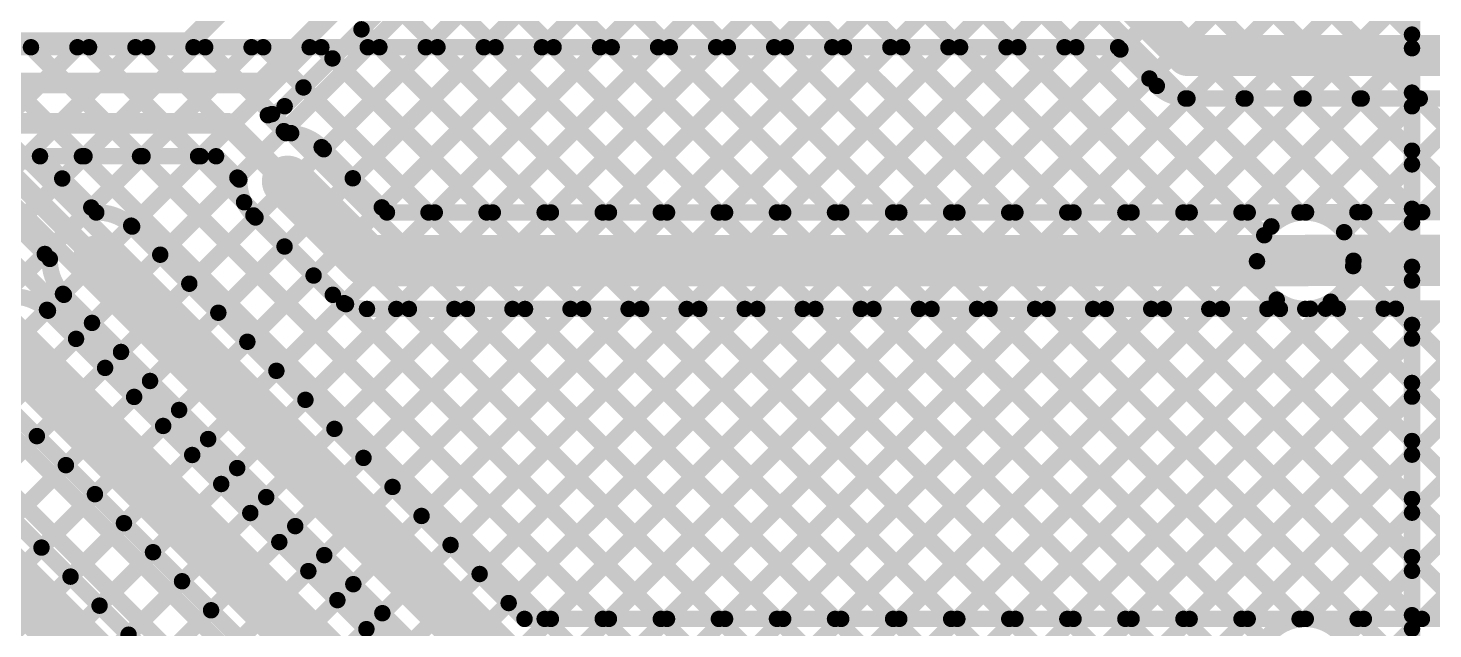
# Model space of a CAD drawing. Header units: millimetres. Extents: x -0.32 to 3.69, y -0.11 to 2.37.
# Drawn here: x 2.01 to 2.694, y 0.821 to 1.113 of the extents above; entities that cross this region are included whole.
import ezdxf

# ---------------------------------------------------------------- set-up
doc = ezdxf.new("R2010")
doc.units = ezdxf.units.MM
doc.header["$MEASUREMENT"] = 0
for name, color, linetype in [('BottomLayer', 5, 'Continuous'), ('TopLayer', 1, 'Continuous'), ('ViaHoleLayer', 16, 'Continuous')]:
    doc.layers.add(name, color=color, linetype=linetype)

msp = doc.modelspace()

# ---------------------------------------------------------------- hatches: boundary and pattern name
at = {"layer": 'BottomLayer'}
h = msp.add_hatch(color=5, dxfattribs=at)
edge = h.paths.add_edge_path()
edge.add_arc((2.632, 1), 0.01181, 0, 360)
at = {"layer": 'TopLayer'}
h = msp.add_hatch(color=1, dxfattribs=at)
edge = h.paths.add_edge_path()
edge.add_arc((2.632, 1), 0.01181, 0, 360)
at = {"layer": 'ViaHoleLayer'}
h = msp.add_hatch(color=16, dxfattribs=at)
edge = h.paths.add_edge_path()
edge.add_arc((2.632, 1), 0.00591, 0, 360)

# ---------------------------------------------------------------- linework, layer by layer
at = {"layer": 'BottomLayer'}
for points, const_width in [([(2.54956, 1.125), (2.57456, 1.1)], 0.02), ([(2.57456, 1.1), (3.332, 1.1)], 0.02), ([(1.3485, -0.034), (2.4865, 1.104)], 0.008), ([(1.37678, -0.034), (2.51478, 1.104)], 0.008), ([(1.40507, -0.034), (2.54196, 1.10289)], 0.008), ([(1.77348, 1.104), (2.54086, 1.104)], 0.008), ([(1.81335, 1.104), (2.68185, 0.2355)], 0.008), ([(1.83732, 0.90737), (2.03395, 1.104)], 0.008), ([(1.84163, 1.104), (2.71013, 0.2355)], 0.008), ([(1.8577, 0.89946), (2.06223, 1.104)], 0.008), ([(1.86328, 0.53735), (2.42993, 1.104)], 0.008), ([(1.86328, 0.50907), (2.45822, 1.104)], 0.008), ([(1.86328, 0.56564), (2.40165, 1.104)], 0.008), ([(1.86328, 0.70706), (2.26022, 1.104)], 0.008), ([(1.86328, 0.67877), (2.28851, 1.104)], 0.008), ([(1.86328, 0.73534), (2.23194, 1.104)], 0.008), ([(1.86328, 0.62221), (2.34508, 1.104)], 0.008), ([(1.86328, 0.59392), (2.37336, 1.104)], 0.008), ([(1.86328, 0.65049), (2.31679, 1.104)], 0.008), ([(1.8635, 0.87698), (2.09052, 1.104)], 0.008), ([(1.866, 0.79463), (2.17537, 1.104)], 0.008), ([(1.866, 0.76634), (2.20366, 1.104)], 0.008), ([(1.866, 0.8512), (2.1188, 1.104)], 0.008), ([(1.866, 0.82291), (2.14709, 1.104)], 0.008), ([(1.86991, 1.104), (2.73841, 0.2355)], 0.008), ([(1.8982, 1.104), (2.7667, 0.2355)], 0.008), ([(1.92648, 1.104), (2.61117, 0.41931)], 0.008), ([(1.95477, 1.104), (2.6266, 0.43216)], 0.008), ([(1.98305, 1.104), (2.6562, 0.43085)], 0.008), ([(2.01134, 1.104), (2.68449, 0.43085)], 0.008), ([(2.03962, 1.104), (2.71277, 0.43085)], 0.008), ([(2.0679, 1.104), (2.74106, 0.43085)], 0.008), ([(2.09619, 1.104), (2.76934, 0.43085)], 0.008), ([(2.12447, 1.104), (2.61132, 0.61716)], 0.008), ([(2.15276, 1.104), (2.62748, 0.62928)], 0.008), ([(2.18104, 1.104), (2.65527, 0.62977)], 0.008), ([(2.20933, 1.104), (2.68355, 0.62977)], 0.008), ([(2.23761, 1.104), (2.71184, 0.62977)], 0.008), ([(2.26589, 1.104), (2.74012, 0.62977)], 0.008), ([(2.29418, 1.104), (2.7684, 0.62977)], 0.008), ([(2.32246, 1.104), (2.61205, 0.81442)], 0.008), ([(2.35075, 1.104), (2.62939, 0.82535)], 0.008), ([(2.37903, 1.104), (2.65753, 0.8255)], 0.008), ([(2.40732, 1.104), (2.68582, 0.8255)], 0.008), ([(2.4356, 1.104), (2.7141, 0.8255)], 0.008), ([(2.46388, 1.104), (2.74238, 0.8255)], 0.008), ([(2.49216, 1.104), (2.77066, 0.8255)], 0.008), ([(2.52045, 1.104), (2.61204, 1.01241)], 0.008), ([(2.54086, 1.104), (2.55967, 1.08519)], 0.008), ([(1.43335, -0.034), (2.5561, 1.08875)], 0.008), ([(1.65817, 0.16254), (2.57464, 1.079)], 0.008), ([(1.68646, 0.16254), (2.60292, 1.079)], 0.008), ([(1.71474, 0.16254), (2.63121, 1.079)], 0.008), ([(1.74302, 0.16254), (2.65949, 1.079)], 0.008), ([(2.57372, 1.07902), (2.62928, 1.02345)], 0.008), ([(2.57456, 1.079), (3.332, 1.079)], 0.008), ([(2.60202, 1.079), (2.65739, 1.02362)], 0.008), ([(2.6303, 1.079), (2.68568, 1.02362)], 0.008), ([(2.6324, 1.02362), (2.68777, 1.079)], 0.008), ([(2.65859, 1.079), (2.71396, 1.02362)], 0.008), ([(2.66068, 1.02362), (2.71606, 1.079)], 0.008), ([(2.68687, 1.079), (2.74225, 1.02362)], 0.008), ([(2.68897, 1.02362), (2.74434, 1.079)], 0.008), ([(1.82526, 1.06381), (2.65356, 0.2355)], 0.008), ([(1.82036, 1.04042), (2.62604, 0.23473)], 0.008), ([(1.8085, 1.02399), (2.61066, 0.22184)], 0.008), ([(2.63212, 1.02362), (2.87901, 1.02362)], 0.008), ([(2.632, 1), (2.63212, 1.00012)], 0.025), ([(2.63212, 1.00012), (2.93438, 1.00012)], 0.025), ([(1.74704, 0.13826), (2.6085, 0.99973)], 0.008), ([(1.73084, 0.0655), (2.64197, 0.97662)], 0.008), ([(1.74704, 0.10998), (2.61811, 0.98105)], 0.008), ([(1.75913, 0.0655), (2.67025, 0.97662)], 0.008), ([(1.78741, 0.0655), (2.69853, 0.97662)], 0.008), ([(1.8157, 0.0655), (2.72682, 0.97662)], 0.008), ([(1.84398, 0.0655), (2.7551, 0.97662)], 0.008), ([(2.63226, 0.8255), (2.78339, 0.97662)], 0.008), ([(2.63441, 0.97662), (2.87912, 0.97662)], 0.008), ([(2.64782, 0.97662), (2.79895, 0.8255)], 0.008), ([(2.66055, 0.8255), (2.81167, 0.97662)], 0.008), ([(2.67611, 0.97662), (2.82723, 0.8255)], 0.008), ([(2.68883, 0.8255), (2.83996, 0.97662)], 0.008), ([(2.632, 0.8255), (2.87849, 0.8255)], 0.008)]:
    msp.add_lwpolyline(points, dxfattribs=dict(at, const_width=const_width))
for points, const_width in [([(2.56956, 1.1, 1), (2.57956, 1.1, 1)], 0.01), ([(2.56956, 1.1, 1), (2.57956, 1.1, 1)], 0.01), ([(2.00934, 1.104, 1), (2.01334, 1.104, 1)], 0.004), ([(2.03195, 1.104, 1), (2.03595, 1.104, 1)], 0.004), ([(2.03762, 1.104, 1), (2.04162, 1.104, 1)], 0.004), ([(2.06023, 1.104, 1), (2.06423, 1.104, 1)], 0.004), ([(2.0659, 1.104, 1), (2.0699, 1.104, 1)], 0.004), ([(2.08852, 1.104, 1), (2.09252, 1.104, 1)], 0.004), ([(2.09419, 1.104, 1), (2.09819, 1.104, 1)], 0.004), ([(2.1168, 1.104, 1), (2.1208, 1.104, 1)], 0.004), ([(2.12247, 1.104, 1), (2.12647, 1.104, 1)], 0.004), ([(2.14509, 1.104, 1), (2.14909, 1.104, 1)], 0.004), ([(2.15076, 1.104, 1), (2.15476, 1.104, 1)], 0.004), ([(2.17337, 1.104, 1), (2.17737, 1.104, 1)], 0.004), ([(2.17904, 1.104, 1), (2.18304, 1.104, 1)], 0.004), ([(2.20166, 1.104, 1), (2.20566, 1.104, 1)], 0.004), ([(2.20733, 1.104, 1), (2.21133, 1.104, 1)], 0.004), ([(2.22994, 1.104, 1), (2.23394, 1.104, 1)], 0.004), ([(2.23561, 1.104, 1), (2.23961, 1.104, 1)], 0.004), ([(2.25822, 1.104, 1), (2.26222, 1.104, 1)], 0.004), ([(2.26389, 1.104, 1), (2.26789, 1.104, 1)], 0.004), ([(2.28651, 1.104, 1), (2.29051, 1.104, 1)], 0.004), ([(2.29218, 1.104, 1), (2.29618, 1.104, 1)], 0.004), ([(2.31479, 1.104, 1), (2.31879, 1.104, 1)], 0.004), ([(2.32046, 1.104, 1), (2.32446, 1.104, 1)], 0.004), ([(2.34308, 1.104, 1), (2.34708, 1.104, 1)], 0.004), ([(2.34875, 1.104, 1), (2.35275, 1.104, 1)], 0.004), ([(2.37136, 1.104, 1), (2.37536, 1.104, 1)], 0.004), ([(2.37703, 1.104, 1), (2.38103, 1.104, 1)], 0.004), ([(2.39965, 1.104, 1), (2.40365, 1.104, 1)], 0.004), ([(2.40532, 1.104, 1), (2.40932, 1.104, 1)], 0.004), ([(2.42793, 1.104, 1), (2.43193, 1.104, 1)], 0.004), ([(2.4336, 1.104, 1), (2.4376, 1.104, 1)], 0.004), ([(2.45621, 1.104, 1), (2.46021, 1.104, 1)], 0.004), ([(2.46188, 1.104, 1), (2.46588, 1.104, 1)], 0.004), ([(2.4845, 1.104, 1), (2.4885, 1.104, 1)], 0.004), ([(2.49016, 1.104, 1), (2.49416, 1.104, 1)], 0.004), ([(2.51278, 1.104, 1), (2.51678, 1.104, 1)], 0.004), ([(2.51845, 1.104, 1), (2.52245, 1.104, 1)], 0.004), ([(2.53886, 1.104, 1), (2.54286, 1.104, 1)], 0.004), ([(2.53886, 1.104, 1), (2.54286, 1.104, 1)], 0.004), ([(2.53996, 1.10289, 1), (2.54396, 1.10289, 1)], 0.004), ([(2.5541, 1.08875, 1), (2.5581, 1.08875, 1)], 0.004), ([(2.55767, 1.08519, 1), (2.56167, 1.08519, 1)], 0.004), ([(2.55767, 1.08519, 1), (2.56167, 1.08519, 1)], 0.004), ([(2.55771, 1.08515, 1), (2.56171, 1.08515, 1)], 0.004), ([(2.57172, 1.07902, 1), (2.57572, 1.07902, 1)], 0.004), ([(2.57256, 1.079, 1), (2.57656, 1.079, 1)], 0.004), ([(2.57256, 1.079, 1), (2.57656, 1.079, 1)], 0.004), ([(2.57256, 1.079, 1), (2.57656, 1.079, 1)], 0.004), ([(2.57264, 1.079, 1), (2.57664, 1.079, 1)], 0.004), ([(2.60002, 1.079, 1), (2.60402, 1.079, 1)], 0.004), ([(2.60092, 1.079, 1), (2.60492, 1.079, 1)], 0.004), ([(2.6283, 1.079, 1), (2.6323, 1.079, 1)], 0.004), ([(2.62921, 1.079, 1), (2.63321, 1.079, 1)], 0.004), ([(2.65659, 1.079, 1), (2.66059, 1.079, 1)], 0.004), ([(2.65749, 1.079, 1), (2.66149, 1.079, 1)], 0.004), ([(2.68487, 1.079, 1), (2.68887, 1.079, 1)], 0.004), ([(2.68577, 1.079, 1), (2.68977, 1.079, 1)], 0.004), ([(2.62728, 1.02345, 1), (2.63128, 1.02345, 1)], 0.004), ([(2.63012, 1.02362, 1), (2.63412, 1.02362, 1)], 0.004), ([(2.63012, 1.02362, 1), (2.63412, 1.02362, 1)], 0.004), ([(2.63012, 1.02362, 1), (2.63412, 1.02362, 1)], 0.004), ([(2.6304, 1.02362, 1), (2.6344, 1.02362, 1)], 0.004), ([(2.65539, 1.02362, 1), (2.65939, 1.02362, 1)], 0.004), ([(2.65868, 1.02362, 1), (2.66268, 1.02362, 1)], 0.004), ([(2.68368, 1.02362, 1), (2.68768, 1.02362, 1)], 0.004), ([(2.68697, 1.02362, 1), (2.69097, 1.02362, 1)], 0.004), ([(2.61338, 1.01662, 1), (2.61738, 1.01662, 1)], 0.004), ([(2.61351, 1.01674, 1), (2.61751, 1.01674, 1)], 0.004), ([(2.61351, 1.01674, 1), (2.61751, 1.01674, 1)], 0.004), ([(2.61004, 1.01241, 1), (2.61404, 1.01241, 1)], 0.004), ([(2.62575, 1, 1), (2.63825, 1, 1)], 0.0125), ([(2.62587, 1.00012, 1), (2.63837, 1.00012, 1)], 0.0125), ([(2.62587, 1.00012, 1), (2.63837, 1.00012, 1)], 0.0125), ([(2.6065, 0.99973, 1), (2.6105, 0.99973, 1)], 0.004), ([(2.61611, 0.98105, 1), (2.62011, 0.98105, 1)], 0.004), ([(2.63241, 0.97662, 1), (2.63641, 0.97662, 1)], 0.004), ([(2.63241, 0.97662, 1), (2.63641, 0.97662, 1)], 0.004), ([(2.63997, 0.97662, 1), (2.64397, 0.97662, 1)], 0.004), ([(2.64582, 0.97662, 1), (2.64982, 0.97662, 1)], 0.004), ([(2.66825, 0.97662, 1), (2.67225, 0.97662, 1)], 0.004), ([(2.67411, 0.97662, 1), (2.67811, 0.97662, 1)], 0.004), ([(2.62739, 0.82535, 1), (2.63139, 0.82535, 1)], 0.004), ([(2.63, 0.8255, 1), (2.634, 0.8255, 1)], 0.004), ([(2.63, 0.8255, 1), (2.634, 0.8255, 1)], 0.004), ([(2.63026, 0.8255, 1), (2.63426, 0.8255, 1)], 0.004), ([(2.65553, 0.8255, 1), (2.65953, 0.8255, 1)], 0.004), ([(2.65855, 0.8255, 1), (2.66255, 0.8255, 1)], 0.004), ([(2.68382, 0.8255, 1), (2.68782, 0.8255, 1)], 0.004), ([(2.68683, 0.8255, 1), (2.69083, 0.8255, 1)], 0.004)]:
    msp.add_lwpolyline(points, format="xyb", close=True, dxfattribs=dict(at, const_width=const_width))
at = {"layer": 'BottomLayer', "const_width": 0.008}
for points in [[(2.57456, 1.079, -0.199534), (2.55967, 1.08519)], [(2.57456, 1.079, -0.198912), (2.55971, 1.08515)], [(2.61551, 1.01674, -0.198912), (2.63212, 1.02362)], [(2.61551, 1.01674, -0.198912), (2.63212, 1.02362)], [(2.63441, 0.97662, -0.706001), (2.61538, 1.01662)], [(2.632, 0.7785, -1), (2.632, 0.8255)]]:
    msp.add_lwpolyline(points, format="xyb", dxfattribs=at)
at = {"layer": 'TopLayer'}
for points, const_width in [([(2.684, 0.178), (2.684, 2.021)], 0.008), ([(2.51914, 1.0235), (2.684, 1.18836)], 0.008), ([(2.1345, 1.06313), (2.24487, 1.1735)], 0.008), ([(2.15395, 1.05429), (2.27316, 1.1735)], 0.008), ([(2.16809, 1.04015), (2.30144, 1.1735)], 0.008), ([(2.18223, 1.026), (2.32972, 1.1735)], 0.008), ([(2.20801, 1.0235), (2.35801, 1.1735)], 0.008), ([(2.23629, 1.0235), (2.38629, 1.1735)], 0.008), ([(2.25296, 1.1735), (2.40296, 1.0235)], 0.008), ([(2.26458, 1.0235), (2.41458, 1.1735)], 0.008), ([(2.28125, 1.1735), (2.43125, 1.0235)], 0.008), ([(2.29286, 1.0235), (2.44286, 1.1735)], 0.008), ([(2.30953, 1.1735), (2.45953, 1.0235)], 0.008), ([(2.32115, 1.0235), (2.47115, 1.1735)], 0.008), ([(2.33782, 1.1735), (2.48782, 1.0235)], 0.008), ([(2.34943, 1.0235), (2.49943, 1.1735)], 0.008), ([(2.3661, 1.1735), (2.5161, 1.0235)], 0.008), ([(2.37771, 1.0235), (2.52772, 1.1735)], 0.008), ([(2.39438, 1.1735), (2.54438, 1.0235)], 0.008), ([(2.406, 1.0235), (2.556, 1.1735)], 0.008), ([(2.42266, 1.1735), (2.57266, 1.0235)], 0.008), ([(2.43428, 1.0235), (2.58428, 1.1735)], 0.008), ([(2.45095, 1.1735), (2.60095, 1.0235)], 0.008), ([(2.46257, 1.0235), (2.61257, 1.1735)], 0.008), ([(2.47923, 1.1735), (2.62923, 1.0235)], 0.008), ([(2.49085, 1.0235), (2.64437, 1.17702)], 0.008), ([(2.50752, 1.1735), (2.684, 0.99702)], 0.008), ([(2.5358, 1.1735), (2.684, 1.0253)], 0.008), ([(2.56409, 1.1735), (2.684, 1.05359)], 0.008), ([(2.59237, 1.1735), (2.684, 1.08187)], 0.008), ([(2.62065, 1.1735), (2.684, 1.11015)], 0.008), ([(2.08826, 1.10626), (2.153, 1.171)], 0.01), ([(2.23421, 1.16397), (2.37468, 1.0235)], 0.008), ([(2.54742, 1.0235), (2.684, 1.16008)], 0.008), ([(2.12357, 1.08657), (2.19348, 1.15648)], 0.01), ([(2.22006, 1.14983), (2.34639, 1.0235)], 0.008), ([(2.1349, 1.07527), (2.19263, 1.133)], 0.008), ([(2.20539, 1.13622), (2.31811, 1.0235)], 0.008), ([(2.18648, 1.12685), (2.28983, 1.0235)], 0.008), ([(2.57571, 1.0235), (2.684, 1.13179)], 0.008), ([(2.17233, 1.11271), (2.26154, 1.0235)], 0.008), ([(1.89768, 1.10626), (2.08826, 1.10626)], 0.01), ([(2.15819, 1.09856), (2.23326, 1.0235)], 0.008), ([(2.60399, 1.0235), (2.684, 1.10351)], 0.008), ([(1.89768, 1.08657), (2.12357, 1.08657)], 0.01), ([(2.14405, 1.08442), (2.20497, 1.0235)], 0.008), ([(2.12674, 1.07089), (2.13545, 1.06218)], 0.008), ([(2.12875, 1.07144), (2.13806, 1.06213)], 0.008), ([(2.63227, 1.0235), (2.684, 1.07523)], 0.008), ([(1.89768, 1.06689), (2.10811, 1.06689)], 0.01), ([(2.10811, 1.06689), (2.13631, 1.03869)], 0.01), ([(2.01574, 1.05089), (2.10148, 1.05089)], 0.008), ([(2.01574, 1.05089), (2.04314, 1.02348)], 0.008), ([(2.02657, 1.04005), (2.03741, 1.05089)], 0.008), ([(2.03616, 1.05089), (2.26155, 0.8255)], 0.008), ([(2.04072, 1.02591), (2.06569, 1.05089)], 0.008), ([(2.06015, 1.01707), (2.09398, 1.05089)], 0.008), ([(2.06445, 1.05089), (2.28984, 0.8255)], 0.008), ([(2.09273, 1.05089), (2.11514, 1.02848)], 0.008), ([(2.10148, 1.05089), (2.11282, 1.03955)], 0.008), ([(2.15292, 1.05531), (2.18473, 1.0235)], 0.008), ([(1.9968, 1.0472), (2.044, 1)], 0.01), ([(2.13631, 1.03869), (2.175, 1)], 0.025), ([(2.65095, 1.01389), (2.684, 1.04694)], 0.008), ([(2.0743, 1.00293), (2.11187, 1.0405)], 0.008), ([(1.97099, 1.0312), (2.3727, 0.6295)], 0.008), ([(1.99017, 1.0312), (2.02052, 1.00086)], 0.008), ([(2.18473, 1.0235), (2.632, 1.0235)], 0.008), ([(2.06062, 1.01662), (2.25173, 0.8255)], 0.008), ([(2.08845, 0.98879), (2.12071, 1.02105)], 0.008), ([(2.11969, 1.02208), (2.15837, 0.9834)], 0.008), ([(2.49084, 0.8255), (2.684, 1.01866)], 0.008), ([(2.00042, 0.98562), (2.01809, 1.00328)], 0.008), ([(2.044, 1), (2.242, 0.802)], 0.025), ([(2.10259, 0.97465), (2.13485, 1.00691)], 0.008), ([(2.175, 1), (2.632, 1)], 0.025), ([(2.65535, 0.99738), (2.684, 0.96873)], 0.008), ([(2.11673, 0.9605), (2.149, 0.99277)], 0.008), ([(2.51913, 0.8255), (2.684, 0.99037)], 0.008), ([(2.01915, 0.97607), (2.02693, 0.98385)], 0.008), ([(2.02738, 0.98338), (2.22537, 0.7854)], 0.008), ([(2.01962, 0.97562), (2.36573, 0.6295)], 0.008), ([(2.13087, 0.94636), (2.16383, 0.97932)], 0.008), ([(2.14501, 0.93222), (2.18929, 0.9765)], 0.008), ([(2.15916, 0.91808), (2.21758, 0.9765)], 0.008), ([(2.16478, 0.97884), (2.31812, 0.8255)], 0.008), ([(2.1733, 0.90394), (2.24586, 0.9765)], 0.008), ([(2.175, 0.9765), (2.632, 0.9765)], 0.008), ([(2.18744, 0.88979), (2.27415, 0.9765)], 0.008), ([(2.1954, 0.9765), (2.3464, 0.8255)], 0.008), ([(2.20158, 0.87565), (2.30243, 0.9765)], 0.008), ([(2.21572, 0.86151), (2.33072, 0.9765)], 0.008), ([(2.22369, 0.9765), (2.37469, 0.8255)], 0.008), ([(2.22987, 0.84737), (2.359, 0.9765)], 0.008), ([(2.24401, 0.83323), (2.38728, 0.9765)], 0.008), ([(2.25197, 0.9765), (2.40297, 0.8255)], 0.008), ([(2.26457, 0.8255), (2.41557, 0.9765)], 0.008), ([(2.28026, 0.9765), (2.43126, 0.8255)], 0.008), ([(2.29285, 0.8255), (2.44385, 0.9765)], 0.008), ([(2.30854, 0.9765), (2.45954, 0.8255)], 0.008), ([(2.32114, 0.8255), (2.47214, 0.9765)], 0.008), ([(2.33683, 0.9765), (2.48783, 0.8255)], 0.008), ([(2.34942, 0.8255), (2.50042, 0.9765)], 0.008), ([(2.36511, 0.9765), (2.51611, 0.8255)], 0.008), ([(2.37771, 0.8255), (2.52871, 0.9765)], 0.008), ([(2.39339, 0.9765), (2.54439, 0.8255)], 0.008), ([(2.40599, 0.8255), (2.55699, 0.9765)], 0.008), ([(2.42168, 0.9765), (2.57268, 0.8255)], 0.008), ([(2.43427, 0.8255), (2.58527, 0.9765)], 0.008), ([(2.44996, 0.9765), (2.60096, 0.8255)], 0.008), ([(2.46256, 0.8255), (2.61356, 0.9765)], 0.008), ([(2.47825, 0.9765), (2.62925, 0.8255)], 0.008), ([(2.50653, 0.9765), (2.684, 0.79903)], 0.008), ([(2.53482, 0.9765), (2.684, 0.82732)], 0.008), ([(2.5631, 0.9765), (2.684, 0.8556)], 0.008), ([(2.59138, 0.9765), (2.684, 0.88388)], 0.008), ([(2.61966, 0.9765), (2.684, 0.91216)], 0.008), ([(2.64441, 0.98004), (2.684, 0.94045)], 0.008), ([(1.91791, 0.97115), (2.45806, 0.431)], 0.008), ([(1.9462, 0.97115), (2.48635, 0.431)], 0.008), ([(2.0333, 0.96193), (2.04107, 0.9697)], 0.008), ([(2.003, 0.959), (2.356, 0.606)], 0.025), ([(2.54741, 0.8255), (2.684, 0.96209)], 0.008), ([(2.04745, 0.94779), (2.05521, 0.95555)], 0.008), ([(1.98638, 0.94238), (2.33937, 0.5894)], 0.008), ([(2.06159, 0.93365), (2.06935, 0.94141)], 0.008), ([(2.5757, 0.8255), (2.684, 0.9338)], 0.008), ([(1.94835, 0.92835), (2.4457, 0.431)], 0.008), ([(2.07573, 0.9195), (2.0835, 0.92727)], 0.008), ([(1.9335, 0.9135), (2.437, 0.41)], 0.02), ([(1.98818, 0.88852), (2.01421, 0.91455)], 0.008), ([(2.08987, 0.90536), (2.09764, 0.91313)], 0.008), ([(2.00232, 0.87438), (2.02835, 0.90041)], 0.008), ([(2.60398, 0.8255), (2.684, 0.90552)], 0.008), ([(2.10401, 0.89122), (2.11178, 0.89899)], 0.008), ([(2.01646, 0.86024), (2.0425, 0.88627)], 0.008), ([(2.11816, 0.87708), (2.12592, 0.88484)], 0.008), ([(2.0306, 0.84609), (2.05664, 0.87213)], 0.008), ([(2.63226, 0.8255), (2.684, 0.87724)], 0.008), ([(2.1323, 0.86294), (2.14006, 0.8707)], 0.008), ([(2.04475, 0.83195), (2.07078, 0.85799)], 0.008), ([(2.14644, 0.84879), (2.15421, 0.85656)], 0.008), ([(2.65095, 0.8159), (2.684, 0.84895)], 0.008), ([(2.05889, 0.81781), (2.08492, 0.84384)], 0.008), ([(2.16058, 0.83465), (2.16835, 0.84242)], 0.008), ([(2.07303, 0.80367), (2.09906, 0.8297)], 0.008), ([(2.17472, 0.82051), (2.18249, 0.82828)], 0.008), ([(2.25173, 0.8255), (2.632, 0.8255)], 0.008), ([(2.49283, 0.6295), (2.684, 0.82067)], 0.008)]:
    msp.add_lwpolyline(points, dxfattribs=dict(at, const_width=const_width))
for points, const_width in [([(2.17033, 1.11271, 1), (2.17433, 1.11271, 1)], 0.004), ([(2.08576, 1.10626, 1), (2.09076, 1.10626, 1)], 0.005), ([(2.08576, 1.10626, 1), (2.09076, 1.10626, 1)], 0.005), ([(2.682, 1.11015, 1), (2.686, 1.11015, 1)], 0.004), ([(2.15619, 1.09856, 1), (2.16019, 1.09856, 1)], 0.004), ([(2.682, 1.10351, 1), (2.686, 1.10351, 1)], 0.004), ([(2.12107, 1.08657, 1), (2.12607, 1.08657, 1)], 0.005), ([(2.12107, 1.08657, 1), (2.12607, 1.08657, 1)], 0.005), ([(2.14205, 1.08442, 1), (2.14605, 1.08442, 1)], 0.004), ([(2.682, 1.08187, 1), (2.686, 1.08187, 1)], 0.004), ([(2.12474, 1.07089, 1), (2.12874, 1.07089, 1)], 0.004), ([(2.12474, 1.07089, 1), (2.12874, 1.07089, 1)], 0.004), ([(2.12474, 1.07089, 1), (2.12874, 1.07089, 1)], 0.004), ([(2.12675, 1.07144, 1), (2.13075, 1.07144, 1)], 0.004), ([(2.13289, 1.07526, 1), (2.13689, 1.07526, 1)], 0.004), ([(2.1329, 1.07527, 1), (2.1369, 1.07527, 1)], 0.004), ([(2.1329, 1.07527, 1), (2.1369, 1.07527, 1)], 0.004), ([(2.682, 1.07523, 1), (2.686, 1.07523, 1)], 0.004), ([(2.10561, 1.06689, 1), (2.11061, 1.06689, 1)], 0.005), ([(2.10561, 1.06689, 1), (2.11061, 1.06689, 1)], 0.005), ([(2.1325, 1.06313, 1), (2.1365, 1.06313, 1)], 0.004), ([(2.13345, 1.06218, 1), (2.13745, 1.06218, 1)], 0.004), ([(2.13345, 1.06218, 1), (2.13745, 1.06218, 1)], 0.004), ([(2.13606, 1.06213, 1), (2.14006, 1.06213, 1)], 0.004), ([(2.01374, 1.05089, 1), (2.01774, 1.05089, 1)], 0.004), ([(2.01374, 1.05089, 1), (2.01774, 1.05089, 1)], 0.004), ([(2.03416, 1.05089, 1), (2.03816, 1.05089, 1)], 0.004), ([(2.03541, 1.05089, 1), (2.03941, 1.05089, 1)], 0.004), ([(2.06245, 1.05089, 1), (2.06645, 1.05089, 1)], 0.004), ([(2.06369, 1.05089, 1), (2.06769, 1.05089, 1)], 0.004), ([(2.09073, 1.05089, 1), (2.09473, 1.05089, 1)], 0.004), ([(2.09198, 1.05089, 1), (2.09598, 1.05089, 1)], 0.004), ([(2.09948, 1.05089, 1), (2.10348, 1.05089, 1)], 0.004), ([(2.09948, 1.05089, 1), (2.10348, 1.05089, 1)], 0.004), ([(2.15092, 1.05531, 1), (2.15492, 1.05531, 1)], 0.004), ([(2.15092, 1.05531, 1), (2.15492, 1.05531, 1)], 0.004), ([(2.15195, 1.05429, 1), (2.15595, 1.05429, 1)], 0.004), ([(2.682, 1.05359, 1), (2.686, 1.05359, 1)], 0.004), ([(2.13006, 1.03869, 1), (2.14256, 1.03869, 1)], 0.0125), ([(2.682, 1.04694, 1), (2.686, 1.04694, 1)], 0.004), ([(2.02457, 1.04005, 1), (2.02857, 1.04005, 1)], 0.004), ([(2.10987, 1.0405, 1), (2.11387, 1.0405, 1)], 0.004), ([(2.11082, 1.03955, 1), (2.11482, 1.03955, 1)], 0.004), ([(2.11082, 1.03955, 1), (2.11482, 1.03955, 1)], 0.004), ([(2.13381, 1.03869, 1), (2.13881, 1.03869, 1)], 0.005), ([(2.16609, 1.04015, 1), (2.17009, 1.04015, 1)], 0.004), ([(2.03872, 1.02591, 1), (2.04272, 1.02591, 1)], 0.004), ([(2.04114, 1.02348, 1), (2.04514, 1.02348, 1)], 0.004), ([(2.04114, 1.02348, 1), (2.04514, 1.02348, 1)], 0.004), ([(2.11314, 1.02848, 1), (2.11714, 1.02848, 1)], 0.004), ([(2.18023, 1.026, 1), (2.18423, 1.026, 1)], 0.004), ([(2.18273, 1.0235, 1), (2.18673, 1.0235, 1)], 0.004), ([(2.18273, 1.0235, 1), (2.18673, 1.0235, 1)], 0.004), ([(2.20297, 1.0235, 1), (2.20697, 1.0235, 1)], 0.004), ([(2.20601, 1.0235, 1), (2.21001, 1.0235, 1)], 0.004), ([(2.23126, 1.0235, 1), (2.23526, 1.0235, 1)], 0.004), ([(2.23429, 1.0235, 1), (2.23829, 1.0235, 1)], 0.004), ([(2.25954, 1.0235, 1), (2.26354, 1.0235, 1)], 0.004), ([(2.26258, 1.0235, 1), (2.26658, 1.0235, 1)], 0.004), ([(2.28783, 1.0235, 1), (2.29183, 1.0235, 1)], 0.004), ([(2.29086, 1.0235, 1), (2.29486, 1.0235, 1)], 0.004), ([(2.31611, 1.0235, 1), (2.32011, 1.0235, 1)], 0.004), ([(2.31915, 1.0235, 1), (2.32315, 1.0235, 1)], 0.004), ([(2.34439, 1.0235, 1), (2.34839, 1.0235, 1)], 0.004), ([(2.34743, 1.0235, 1), (2.35143, 1.0235, 1)], 0.004), ([(2.37268, 1.0235, 1), (2.37668, 1.0235, 1)], 0.004), ([(2.37572, 1.0235, 1), (2.37972, 1.0235, 1)], 0.004), ([(2.40096, 1.0235, 1), (2.40496, 1.0235, 1)], 0.004), ([(2.404, 1.0235, 1), (2.408, 1.0235, 1)], 0.004), ([(2.42925, 1.0235, 1), (2.43325, 1.0235, 1)], 0.004), ([(2.43228, 1.0235, 1), (2.43628, 1.0235, 1)], 0.004), ([(2.45753, 1.0235, 1), (2.46153, 1.0235, 1)], 0.004), ([(2.46057, 1.0235, 1), (2.46457, 1.0235, 1)], 0.004), ([(2.48582, 1.0235, 1), (2.48982, 1.0235, 1)], 0.004), ([(2.48885, 1.0235, 1), (2.49285, 1.0235, 1)], 0.004), ([(2.5141, 1.0235, 1), (2.5181, 1.0235, 1)], 0.004), ([(2.51714, 1.0235, 1), (2.52114, 1.0235, 1)], 0.004), ([(2.54238, 1.0235, 1), (2.54638, 1.0235, 1)], 0.004), ([(2.54542, 1.0235, 1), (2.54942, 1.0235, 1)], 0.004), ([(2.57066, 1.0235, 1), (2.57466, 1.0235, 1)], 0.004), ([(2.57371, 1.0235, 1), (2.57771, 1.0235, 1)], 0.004), ([(2.59895, 1.0235, 1), (2.60295, 1.0235, 1)], 0.004), ([(2.60199, 1.0235, 1), (2.60599, 1.0235, 1)], 0.004), ([(2.62723, 1.0235, 1), (2.63123, 1.0235, 1)], 0.004), ([(2.63, 1.0235, 1), (2.634, 1.0235, 1)], 0.004), ([(2.63, 1.0235, 1), (2.634, 1.0235, 1)], 0.004), ([(2.63027, 1.0235, 1), (2.63427, 1.0235, 1)], 0.004), ([(2.682, 1.0253, 1), (2.686, 1.0253, 1)], 0.004), ([(2.05815, 1.01707, 1), (2.06215, 1.01707, 1)], 0.004), ([(2.05862, 1.01662, 1), (2.06262, 1.01662, 1)], 0.004), ([(2.05862, 1.01662, 1), (2.06262, 1.01662, 1)], 0.004), ([(2.11769, 1.02208, 1), (2.12169, 1.02208, 1)], 0.004), ([(2.11769, 1.02208, 1), (2.12169, 1.02208, 1)], 0.004), ([(2.11871, 1.02105, 1), (2.12271, 1.02105, 1)], 0.004), ([(2.682, 1.01866, 1), (2.686, 1.01866, 1)], 0.004), ([(2.64895, 1.01389, 1), (2.65295, 1.01389, 1)], 0.004), ([(2.01609, 1.00328, 1), (2.02009, 1.00328, 1)], 0.004), ([(2.03775, 1, 1), (2.05025, 1, 1)], 0.0125), ([(2.0723, 1.00293, 1), (2.0763, 1.00293, 1)], 0.004), ([(2.13285, 1.00691, 1), (2.13685, 1.00691, 1)], 0.004), ([(2.16875, 1, 1), (2.18125, 1, 1)], 0.0125), ([(2.16875, 1, 1), (2.18125, 1, 1)], 0.0125), ([(2.62575, 1, 1), (2.63825, 1, 1)], 0.0125), ([(2.01852, 1.00086, 1), (2.02252, 1.00086, 1)], 0.004), ([(2.01852, 1.00086, 1), (2.02252, 1.00086, 1)], 0.004), ([(2.0415, 1, 1), (2.0465, 1, 1)], 0.005), ([(2.65335, 0.99738, 1), (2.65735, 0.99738, 1)], 0.004), ([(2.6535, 1, 1), (2.6575, 1, 1)], 0.004), ([(2.6535, 1, 1), (2.6575, 1, 1)], 0.004), ([(2.682, 0.99702, 1), (2.686, 0.99702, 1)], 0.004), ([(2.08645, 0.98879, 1), (2.09045, 0.98879, 1)], 0.004), ([(2.147, 0.99277, 1), (2.151, 0.99277, 1)], 0.004), ([(2.682, 0.99037, 1), (2.686, 0.99037, 1)], 0.004), ([(2.02493, 0.98385, 1), (2.02893, 0.98385, 1)], 0.004), ([(2.02538, 0.98338, 1), (2.02938, 0.98338, 1)], 0.004), ([(2.02538, 0.98338, 1), (2.02938, 0.98338, 1)], 0.004), ([(2.15637, 0.9834, 1), (2.16037, 0.9834, 1)], 0.004), ([(2.15637, 0.9834, 1), (2.16037, 0.9834, 1)], 0.004), ([(2.15638, 0.98338, 1), (2.16038, 0.98338, 1)], 0.004), ([(2.01715, 0.97607, 1), (2.02115, 0.97607, 1)], 0.004), ([(2.01762, 0.97562, 1), (2.02162, 0.97562, 1)], 0.004), ([(2.01762, 0.97562, 1), (2.02162, 0.97562, 1)], 0.004), ([(2.10059, 0.97465, 1), (2.10459, 0.97465, 1)], 0.004), ([(2.16183, 0.97932, 1), (2.16583, 0.97932, 1)], 0.004), ([(2.16278, 0.97884, 1), (2.16678, 0.97884, 1)], 0.004), ([(2.173, 0.9765, 1), (2.177, 0.9765, 1)], 0.004), ([(2.173, 0.9765, 1), (2.177, 0.9765, 1)], 0.004), ([(2.173, 0.9765, 1), (2.177, 0.9765, 1)], 0.004), ([(2.18729, 0.9765, 1), (2.19129, 0.9765, 1)], 0.004), ([(2.1934, 0.9765, 1), (2.1974, 0.9765, 1)], 0.004), ([(2.21558, 0.9765, 1), (2.21958, 0.9765, 1)], 0.004), ([(2.22169, 0.9765, 1), (2.22569, 0.9765, 1)], 0.004), ([(2.24386, 0.9765, 1), (2.24786, 0.9765, 1)], 0.004), ([(2.24997, 0.9765, 1), (2.25397, 0.9765, 1)], 0.004), ([(2.27215, 0.9765, 1), (2.27615, 0.9765, 1)], 0.004), ([(2.27826, 0.9765, 1), (2.28226, 0.9765, 1)], 0.004), ([(2.30043, 0.9765, 1), (2.30443, 0.9765, 1)], 0.004), ([(2.30654, 0.9765, 1), (2.31054, 0.9765, 1)], 0.004), ([(2.32871, 0.9765, 1), (2.33271, 0.9765, 1)], 0.004), ([(2.33483, 0.9765, 1), (2.33883, 0.9765, 1)], 0.004), ([(2.357, 0.9765, 1), (2.361, 0.9765, 1)], 0.004), ([(2.36311, 0.9765, 1), (2.36711, 0.9765, 1)], 0.004), ([(2.38528, 0.9765, 1), (2.38928, 0.9765, 1)], 0.004), ([(2.39139, 0.9765, 1), (2.39539, 0.9765, 1)], 0.004), ([(2.41357, 0.9765, 1), (2.41757, 0.9765, 1)], 0.004), ([(2.41968, 0.9765, 1), (2.42368, 0.9765, 1)], 0.004), ([(2.44185, 0.9765, 1), (2.44585, 0.9765, 1)], 0.004), ([(2.44796, 0.9765, 1), (2.45196, 0.9765, 1)], 0.004), ([(2.47014, 0.9765, 1), (2.47414, 0.9765, 1)], 0.004), ([(2.47625, 0.9765, 1), (2.48025, 0.9765, 1)], 0.004), ([(2.49842, 0.9765, 1), (2.50242, 0.9765, 1)], 0.004), ([(2.50453, 0.9765, 1), (2.50853, 0.9765, 1)], 0.004), ([(2.52671, 0.9765, 1), (2.53071, 0.9765, 1)], 0.004), ([(2.53282, 0.9765, 1), (2.53682, 0.9765, 1)], 0.004), ([(2.55499, 0.9765, 1), (2.55899, 0.9765, 1)], 0.004), ([(2.5611, 0.9765, 1), (2.5651, 0.9765, 1)], 0.004), ([(2.58327, 0.9765, 1), (2.58727, 0.9765, 1)], 0.004), ([(2.58938, 0.9765, 1), (2.59338, 0.9765, 1)], 0.004), ([(2.61156, 0.9765, 1), (2.61556, 0.9765, 1)], 0.004), ([(2.61766, 0.9765, 1), (2.62166, 0.9765, 1)], 0.004), ([(2.63, 0.9765, 1), (2.634, 0.9765, 1)], 0.004), ([(2.63, 0.9765, 1), (2.634, 0.9765, 1)], 0.004), ([(2.64241, 0.98004, 1), (2.64641, 0.98004, 1)], 0.004), ([(2.03907, 0.9697, 1), (2.04307, 0.9697, 1)], 0.004), ([(2.682, 0.96873, 1), (2.686, 0.96873, 1)], 0.004), ([(1.99675, 0.959, 1), (2.00925, 0.959, 1)], 0.0125), ([(2.0313, 0.96193, 1), (2.0353, 0.96193, 1)], 0.004), ([(2.682, 0.96209, 1), (2.686, 0.96209, 1)], 0.004), ([(2.05321, 0.95555, 1), (2.05721, 0.95555, 1)], 0.004), ([(2.11473, 0.9605, 1), (2.11873, 0.9605, 1)], 0.004), ([(2.04545, 0.94779, 1), (2.04945, 0.94779, 1)], 0.004), ([(2.06735, 0.94141, 1), (2.07135, 0.94141, 1)], 0.004), ([(2.12887, 0.94636, 1), (2.13287, 0.94636, 1)], 0.004), ([(2.682, 0.94045, 1), (2.686, 0.94045, 1)], 0.004), ([(2.05959, 0.93365, 1), (2.06359, 0.93365, 1)], 0.004), ([(2.682, 0.9338, 1), (2.686, 0.9338, 1)], 0.004), ([(2.0815, 0.92727, 1), (2.0855, 0.92727, 1)], 0.004), ([(2.14301, 0.93222, 1), (2.14701, 0.93222, 1)], 0.004), ([(2.01221, 0.91455, 1), (2.01621, 0.91455, 1)], 0.004), ([(2.07373, 0.9195, 1), (2.07773, 0.9195, 1)], 0.004), ([(2.09564, 0.91313, 1), (2.09964, 0.91313, 1)], 0.004), ([(2.15716, 0.91808, 1), (2.16116, 0.91808, 1)], 0.004), ([(2.682, 0.91216, 1), (2.686, 0.91216, 1)], 0.004), ([(2.02635, 0.90041, 1), (2.03035, 0.90041, 1)], 0.004), ([(2.08787, 0.90536, 1), (2.09187, 0.90536, 1)], 0.004), ([(2.1713, 0.90394, 1), (2.1753, 0.90394, 1)], 0.004), ([(2.682, 0.90552, 1), (2.686, 0.90552, 1)], 0.004), ([(2.10978, 0.89899, 1), (2.11378, 0.89899, 1)], 0.004), ([(2.0405, 0.88627, 1), (2.0445, 0.88627, 1)], 0.004), ([(2.10201, 0.89122, 1), (2.10601, 0.89122, 1)], 0.004), ([(2.18544, 0.88979, 1), (2.18944, 0.88979, 1)], 0.004), ([(2.12392, 0.88484, 1), (2.12792, 0.88484, 1)], 0.004), ([(2.682, 0.88388, 1), (2.686, 0.88388, 1)], 0.004), ([(2.05464, 0.87213, 1), (2.05864, 0.87213, 1)], 0.004), ([(2.11616, 0.87708, 1), (2.12016, 0.87708, 1)], 0.004), ([(2.19958, 0.87565, 1), (2.20358, 0.87565, 1)], 0.004), ([(2.682, 0.87724, 1), (2.686, 0.87724, 1)], 0.004), ([(2.13806, 0.8707, 1), (2.14206, 0.8707, 1)], 0.004), ([(2.01446, 0.86024, 1), (2.01846, 0.86024, 1)], 0.004), ([(2.1303, 0.86294, 1), (2.1343, 0.86294, 1)], 0.004), ([(2.21372, 0.86151, 1), (2.21772, 0.86151, 1)], 0.004), ([(2.06878, 0.85799, 1), (2.07278, 0.85799, 1)], 0.004), ([(2.15221, 0.85656, 1), (2.15621, 0.85656, 1)], 0.004), ([(2.682, 0.8556, 1), (2.686, 0.8556, 1)], 0.004), ([(2.0286, 0.84609, 1), (2.0326, 0.84609, 1)], 0.004), ([(2.14444, 0.84879, 1), (2.14844, 0.84879, 1)], 0.004), ([(2.22787, 0.84737, 1), (2.23187, 0.84737, 1)], 0.004), ([(2.682, 0.84895, 1), (2.686, 0.84895, 1)], 0.004), ([(2.08292, 0.84384, 1), (2.08692, 0.84384, 1)], 0.004), ([(2.16635, 0.84242, 1), (2.17035, 0.84242, 1)], 0.004), ([(2.04275, 0.83195, 1), (2.04675, 0.83195, 1)], 0.004), ([(2.15858, 0.83465, 1), (2.16258, 0.83465, 1)], 0.004), ([(2.24201, 0.83323, 1), (2.24601, 0.83323, 1)], 0.004), ([(2.09706, 0.8297, 1), (2.10106, 0.8297, 1)], 0.004), ([(2.18049, 0.82828, 1), (2.18449, 0.82828, 1)], 0.004), ([(2.24973, 0.8255, 1), (2.25373, 0.8255, 1)], 0.004), ([(2.24973, 0.8255, 1), (2.25373, 0.8255, 1)], 0.004), ([(2.25955, 0.8255, 1), (2.26355, 0.8255, 1)], 0.004), ([(2.26257, 0.8255, 1), (2.26657, 0.8255, 1)], 0.004), ([(2.28784, 0.8255, 1), (2.29184, 0.8255, 1)], 0.004), ([(2.29085, 0.8255, 1), (2.29485, 0.8255, 1)], 0.004), ([(2.31612, 0.8255, 1), (2.32012, 0.8255, 1)], 0.004), ([(2.31914, 0.8255, 1), (2.32314, 0.8255, 1)], 0.004), ([(2.3444, 0.8255, 1), (2.3484, 0.8255, 1)], 0.004), ([(2.34742, 0.8255, 1), (2.35142, 0.8255, 1)], 0.004), ([(2.37269, 0.8255, 1), (2.37669, 0.8255, 1)], 0.004), ([(2.37571, 0.8255, 1), (2.37971, 0.8255, 1)], 0.004), ([(2.40097, 0.8255, 1), (2.40497, 0.8255, 1)], 0.004), ([(2.40399, 0.8255, 1), (2.40799, 0.8255, 1)], 0.004), ([(2.42926, 0.8255, 1), (2.43326, 0.8255, 1)], 0.004), ([(2.43227, 0.8255, 1), (2.43627, 0.8255, 1)], 0.004), ([(2.45754, 0.8255, 1), (2.46154, 0.8255, 1)], 0.004), ([(2.46056, 0.8255, 1), (2.46456, 0.8255, 1)], 0.004), ([(2.48583, 0.8255, 1), (2.48983, 0.8255, 1)], 0.004), ([(2.48884, 0.8255, 1), (2.49284, 0.8255, 1)], 0.004), ([(2.51411, 0.8255, 1), (2.51811, 0.8255, 1)], 0.004), ([(2.51713, 0.8255, 1), (2.52113, 0.8255, 1)], 0.004), ([(2.54239, 0.8255, 1), (2.54639, 0.8255, 1)], 0.004), ([(2.54541, 0.8255, 1), (2.54941, 0.8255, 1)], 0.004), ([(2.57068, 0.8255, 1), (2.57468, 0.8255, 1)], 0.004), ([(2.5737, 0.8255, 1), (2.5777, 0.8255, 1)], 0.004), ([(2.59896, 0.8255, 1), (2.60296, 0.8255, 1)], 0.004), ([(2.60198, 0.8255, 1), (2.60598, 0.8255, 1)], 0.004), ([(2.62725, 0.8255, 1), (2.63125, 0.8255, 1)], 0.004), ([(2.63, 0.8255, 1), (2.634, 0.8255, 1)], 0.004), ([(2.63, 0.8255, 1), (2.634, 0.8255, 1)], 0.004), ([(2.63026, 0.8255, 1), (2.63426, 0.8255, 1)], 0.004), ([(2.682, 0.82732, 1), (2.686, 0.82732, 1)], 0.004), ([(2.05689, 0.81781, 1), (2.06089, 0.81781, 1)], 0.004), ([(2.17272, 0.82051, 1), (2.17672, 0.82051, 1)], 0.004), ([(2.682, 0.82067, 1), (2.686, 0.82067, 1)], 0.004)]:
    msp.add_lwpolyline(points, format="xyb", close=True, dxfattribs=dict(at, const_width=const_width))
at = {"layer": 'TopLayer', "const_width": 0.008}
for points in [[(2.1349, 1.07527, -0.147975), (2.12674, 1.07089)], [(2.13489, 1.07526, -0.147661), (2.12674, 1.07089)], [(2.13545, 1.06218, -0.208409), (2.15292, 1.05531)], [(2.11969, 1.02208, -0.208409), (2.11282, 1.03955)], [(2.04314, 1.02348, -0.208409), (2.06062, 1.01662)], [(2.632, 1.0235, -0.414214), (2.6555, 1)], [(2.02738, 0.98338, -0.208409), (2.02052, 1.00086)], [(2.6555, 1, -0.414214), (2.632, 0.9765)], [(2.00355, 0.98249, -0.192858), (2.01962, 0.97562)], [(2.175, 0.9765, -0.199188), (2.15837, 0.9834)], [(2.175, 0.9765, -0.198912), (2.15838, 0.98338)], [(2.632, 0.8255, -0.414214), (2.6555, 0.802)]]:
    msp.add_lwpolyline(points, format="xyb", dxfattribs=at)

doc.saveas('drawing.dxf')
